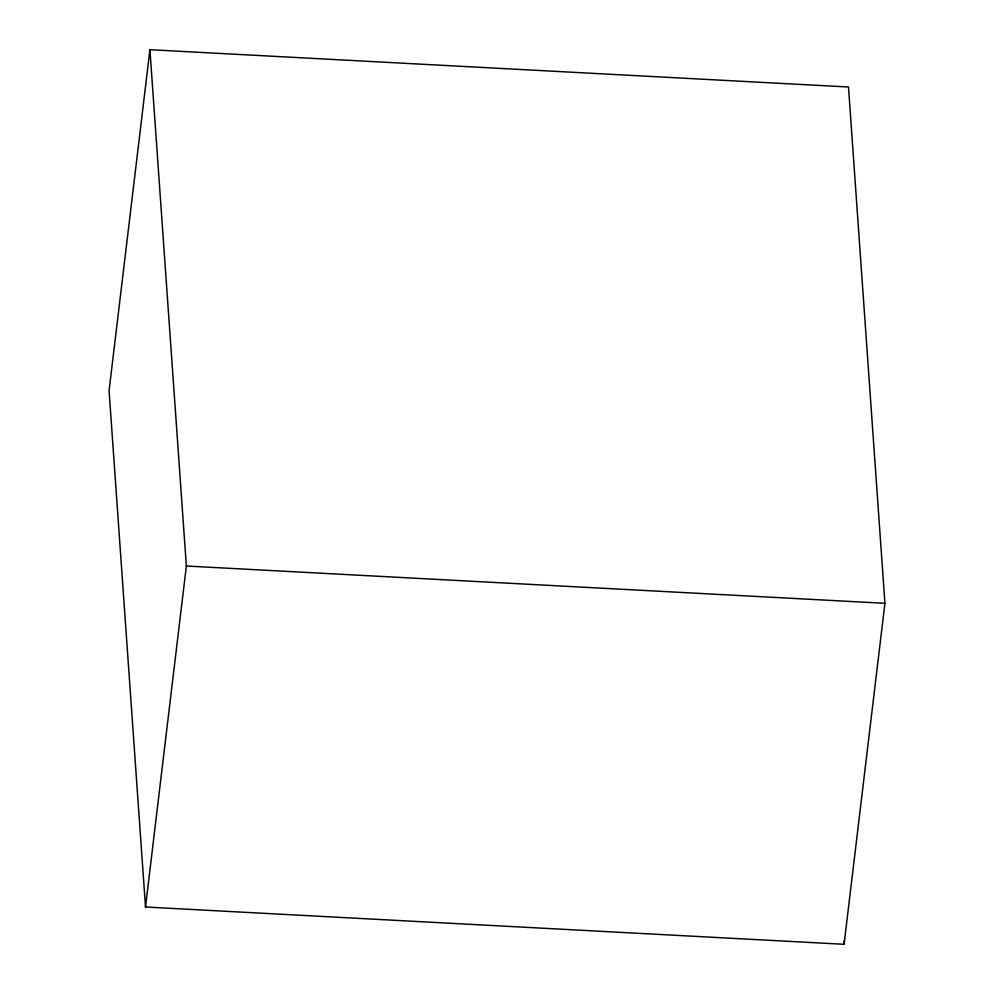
<?xml version="1.0" encoding="UTF-8"?>
<svg xmlns="http://www.w3.org/2000/svg" width="994" height="994" viewBox="0 0 994 994"><rect width="100%" height="100%" fill="white"/><g stroke="black" fill="none" stroke-linecap="round" stroke-linejoin="round"><path stroke-width="1.49" d="M149.92 49.7L109.067 390.692L145.509 907L844.08 944.3L884.933 603.308L848.491 87L149.92 49.7L186.363 566.021L145.509 907M186.363 566.021L884.933 603.308M843.856 941.206L844.08 944.3"/></g></svg>
